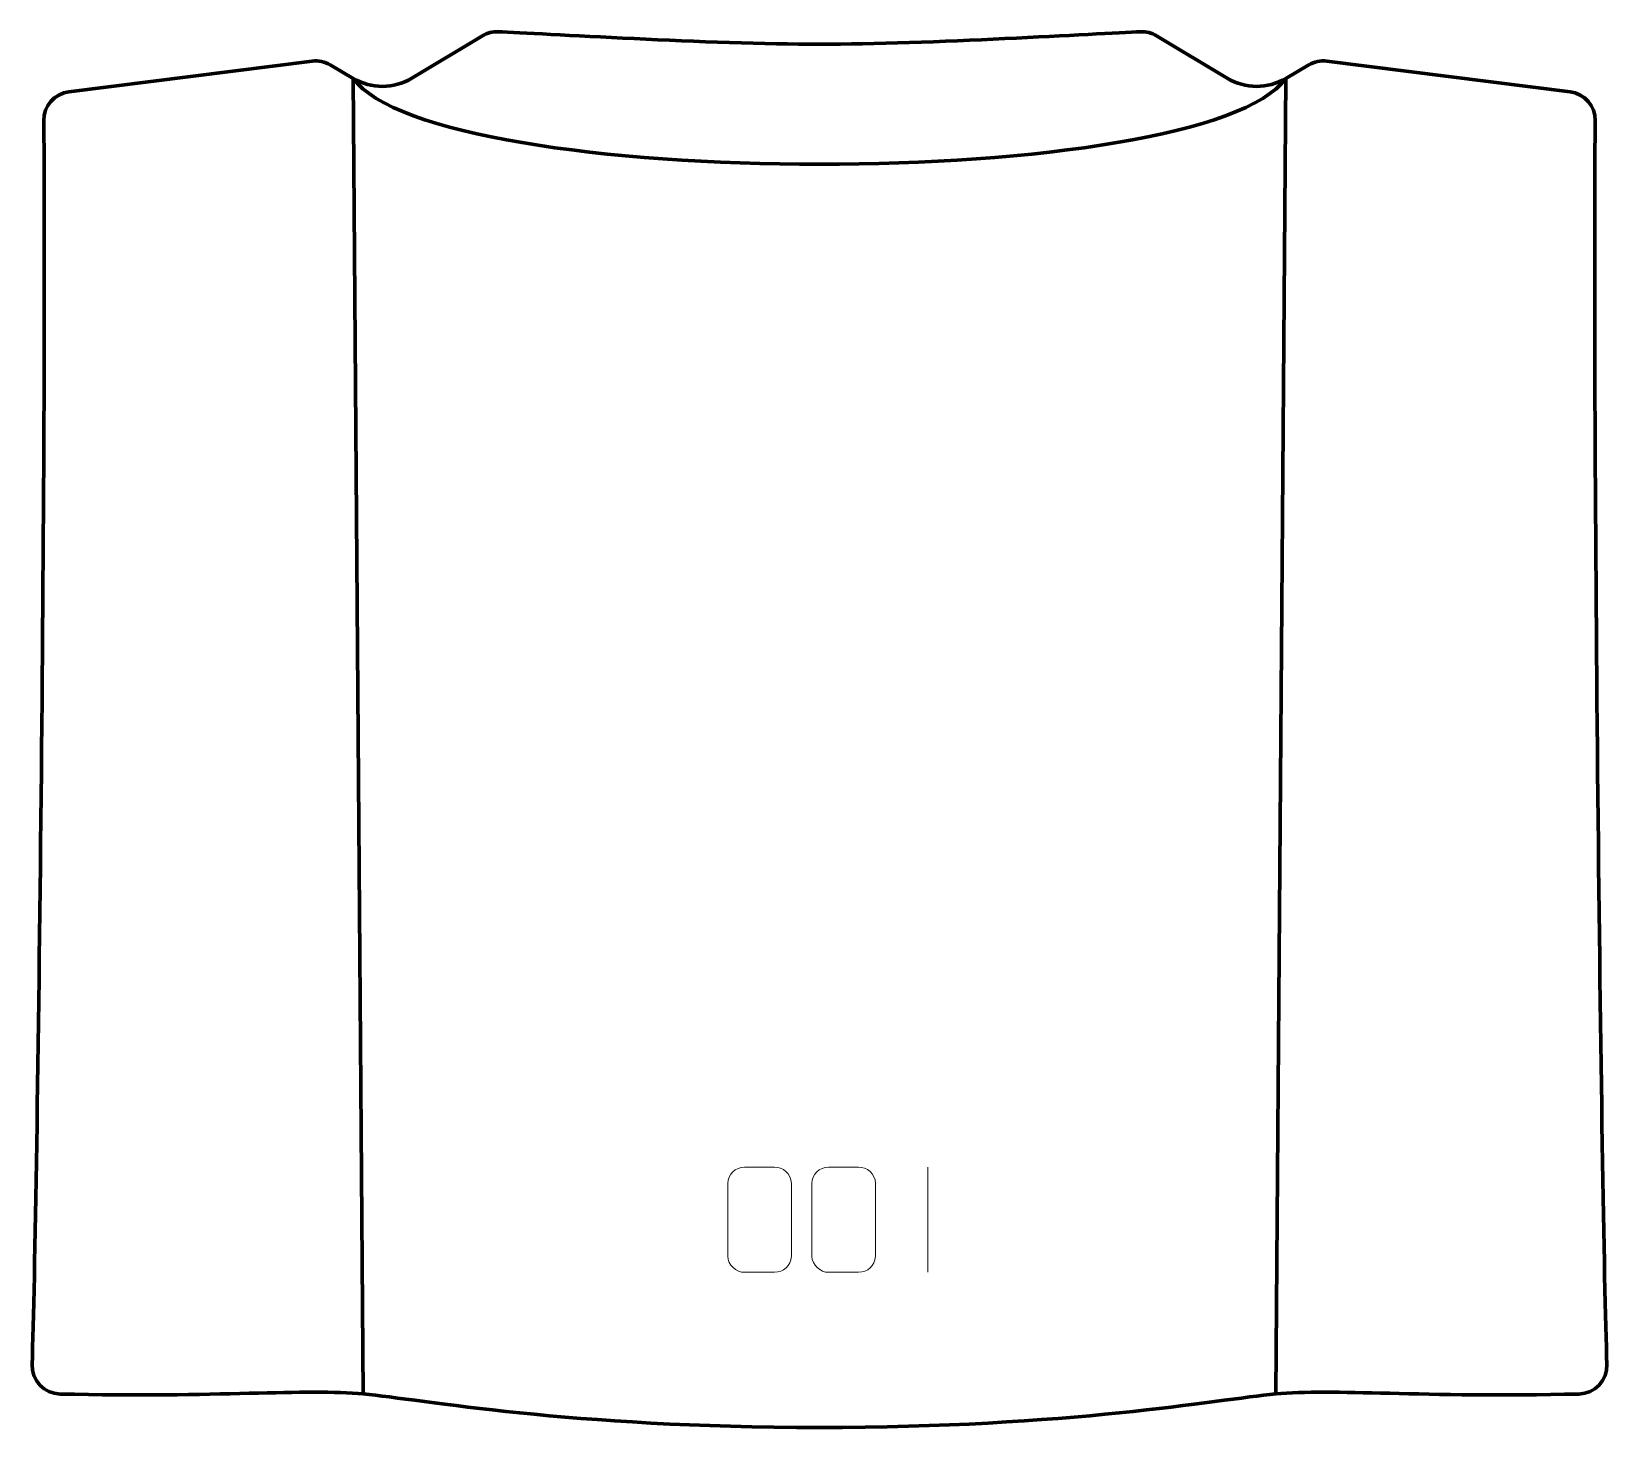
# Model space of a CAD drawing. Header units: millimetres. Extents: x -187 to 187, y -166 to 166.
import ezdxf

# ---------------------------------------------------------------- set-up
doc = ezdxf.new("R2010")
doc.units = ezdxf.units.MM
doc.header["$MEASUREMENT"] = 0
for name, color, linetype in [('layer 1', 7, 'Continuous'), ('layer 2', 7, 'Continuous'), ('layer 3', 7, 'Continuous')]:
    doc.layers.add(name, color=color, linetype=linetype)

msp = doc.modelspace()

# ---------------------------------------------------------------- linework, layer by layer
at = {"layer": 'layer 1', "color": 250, "lineweight": 9}
for points in [[(-17.8273, -104.0852), (-15.4612, -104.0852), (-13.0947, -104.0852), (-10.7282, -104.0852), (-10.7282, -104.0852), (-8.7477, -104.0496), (-6.7217, -105.5439), (-6.6946, -107.986), (-6.6946, -107.986), (-6.695, -113.7434), (-6.695, -119.5012), (-6.6946, -125.2594), (-6.6946, -125.2594), (-6.8367, -127.587), (-8.5431, -129.0693), (-10.7282, -129.0801), (-10.7282, -129.0801), (-13.1006, -129.0797), (-15.473, -129.0797), (-17.845, -129.0801), (-17.845, -129.0801), (-19.8035, -129.1857), (-21.8099, -127.2978), (-21.7985, -125.2768), (-21.7985, -125.2768), (-21.7981, -119.4962), (-21.7981, -113.7159), (-21.7985, -107.9361), (-21.7985, -107.9361), (-21.7942, -105.7941), (-20.0171, -104.0716), (-17.8273, -104.0852)], [(2.1727, -104.0852), (4.5388, -104.0852), (6.9053, -104.0852), (9.2718, -104.0852), (9.2718, -104.0852), (11.2523, -104.0496), (13.2783, -105.5439), (13.3054, -107.986), (13.3054, -107.986), (13.305, -113.7434), (13.305, -119.5012), (13.3054, -125.2594), (13.3054, -125.2594), (13.1633, -127.587), (11.4569, -129.0693), (9.2718, -129.0801), (9.2718, -129.0801), (6.8994, -129.0797), (4.527, -129.0797), (2.155, -129.0801), (2.155, -129.0801), (0.1965, -129.1857), (-1.8099, -127.2978), (-1.7985, -125.2768), (-1.7985, -125.2768), (-1.7981, -119.4962), (-1.7981, -113.7159), (-1.7985, -107.9361), (-1.7985, -107.9361), (-1.7942, -105.7941), (-0.0171, -104.0716), (2.1727, -104.0852)]]:
    msp.add_open_spline(points, degree=3, knots=[0, 0, 0, 0, 0.11111111, 0.11111111, 0.11111111, 0.11111111, 0.22222222, 0.22222222, 0.22222222, 0.22222222, 0.33333333, 0.33333333, 0.33333333, 0.33333333, 0.44444444, 0.44444444, 0.44444444, 0.44444444, 0.55555556, 0.55555556, 0.55555556, 0.55555556, 0.66666667, 0.66666667, 0.66666667, 0.66666667, 0.77777778, 0.77777778, 0.77777778, 0.77777778, 1, 1, 1, 1], dxfattribs=at)
msp.add_open_spline([(25.7534, -104.0974), (25.7534, -104.0974), (25.7534, -129.0715), (25.7534, -129.0715)], degree=3, dxfattribs=at)
at = {"layer": 'layer 2', "color": 230, "lineweight": 200}
msp.add_open_spline([(-0.0001, -166.0001), (59.5114, -166.0001), (94.3549, -159.3689), (108.4674, -158.0086), (108.4674, -158.0086), (121.7664, -156.7265), (143.3695, -158.9177), (180.5336, -158.0363), (180.5336, -158.0363), (184.3305, -157.9461), (187.3256, -154.7736), (187.194, -150.9781), (187.194, -150.9781), (185.8263, -111.5601), (183.7544, 71.5145), (184.4085, 144.8697), (184.4085, 144.8697), (184.4395, 148.334), (181.872, 151.2691), (178.4345, 151.7023), (178.4345, 151.7023), (178.4345, 151.7023), (120.6382, 158.9847), (120.6382, 158.9847), (120.6382, 158.9847), (119.1404, 159.1733), (117.6224, 158.8605), (116.3213, 158.0946), (116.3213, 158.0946), (116.3213, 158.0946), (110.8705, 154.8868), (110.8705, 154.8868), (110.8705, 154.8868), (106.5596, 152.3496), (101.2069, 152.3726), (96.9178, 154.9461), (96.9178, 154.9461), (96.9178, 154.9461), (80.1164, 165.0271), (80.1164, 165.0271), (80.1164, 165.0271), (78.978, 165.7097), (77.6703, 166.0462), (76.3438, 165.9951), (76.3438, 165.9951), (66.4219, 165.6108), (25.6962, 163.013), (-0.0001, 163.013), (-0.0001, 163.013), (-25.6964, 163.013), (-66.4222, 165.6108), (-76.344, 165.9951), (-76.344, 165.9951), (-77.6701, 166.0462), (-78.9782, 165.7097), (-80.1163, 165.0271), (-80.1163, 165.0271), (-80.1163, 165.0271), (-96.918, 154.9461), (-96.918, 154.9461), (-96.918, 154.9461), (-101.2071, 152.3726), (-106.5598, 152.3496), (-110.8708, 154.8868), (-110.8708, 154.8868), (-110.8708, 154.8868), (-116.3215, 158.0946), (-116.3215, 158.0946), (-116.3215, 158.0946), (-117.6226, 158.8605), (-119.1406, 159.1733), (-120.6385, 158.9847), (-120.6385, 158.9847), (-120.6385, 158.9847), (-178.4348, 151.7023), (-178.4348, 151.7023), (-178.4348, 151.7023), (-181.8722, 151.2691), (-184.4397, 148.334), (-184.4087, 144.8697), (-184.4087, 144.8697), (-183.7546, 71.5145), (-185.8265, -111.5601), (-187.1939, -150.9781), (-187.1939, -150.9781), (-187.3258, -154.7736), (-184.3307, -157.9461), (-180.5338, -158.0363), (-180.5338, -158.0363), (-143.3697, -158.9177), (-121.7667, -156.7265), (-108.4676, -158.0086), (-108.4676, -158.0086), (-94.3551, -159.3689), (-59.5116, -166.0001), (-0.0001, -166.0001)], degree=3, knots=[0, 0, 0, 0, 0.04, 0.04, 0.04, 0.04, 0.08, 0.08, 0.08, 0.08, 0.12, 0.12, 0.12, 0.12, 0.16, 0.16, 0.16, 0.16, 0.2, 0.2, 0.2, 0.2, 0.24, 0.24, 0.24, 0.24, 0.28, 0.28, 0.28, 0.28, 0.32, 0.32, 0.32, 0.32, 0.36, 0.36, 0.36, 0.36, 0.4, 0.4, 0.4, 0.4, 0.44, 0.44, 0.44, 0.44, 0.48, 0.48, 0.48, 0.48, 0.52, 0.52, 0.52, 0.52, 0.56, 0.56, 0.56, 0.56, 0.6, 0.6, 0.6, 0.6, 0.64, 0.64, 0.64, 0.64, 0.68, 0.68, 0.68, 0.68, 0.72, 0.72, 0.72, 0.72, 0.76, 0.76, 0.76, 0.76, 0.8, 0.8, 0.8, 0.8, 0.84, 0.84, 0.84, 0.84, 0.88, 0.88, 0.88, 0.88, 0.92, 0.92, 0.92, 0.92, 1, 1, 1, 1], dxfattribs=at)
at = {"layer": 'layer 3', "color": 142, "lineweight": 200}
msp.add_open_spline([(108.4675, -158.0085), (108.4675, -158.0085), (110.8706, 154.8868), (110.8706, 154.8868), (110.8706, 154.8868), (101.146, 141.4124), (50.461, 134.4547), (0, 134.4547), (0, 134.4547), (-50.461, 134.4547), (-101.146, 141.4124), (-110.8707, 154.8868), (-110.8707, 154.8868), (-110.8707, 154.8868), (-108.4675, -158.0085), (-108.4675, -158.0085)], degree=3, knots=[0, 0, 0, 0, 0.2, 0.2, 0.2, 0.2, 0.4, 0.4, 0.4, 0.4, 0.6, 0.6, 0.6, 0.6, 1, 1, 1, 1], dxfattribs=at)

doc.saveas('drawing.dxf')
